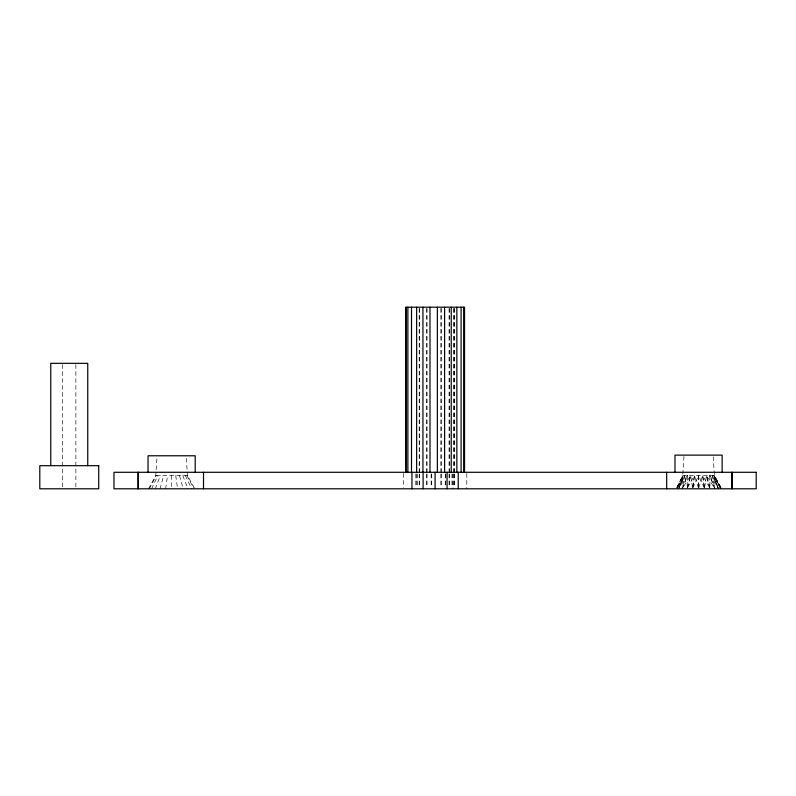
<?xml version="1.0" encoding="UTF-8"?>
<svg xmlns="http://www.w3.org/2000/svg" width="796" height="796" viewBox="0 0 796 796"><rect width="100%" height="100%" fill="white"/><g stroke="black" fill="none" stroke-linecap="round" stroke-linejoin="round"><path stroke-width="0.6" stroke-dasharray="3.98 2.98" d="M683.963 456.327L682.719 475.59L676.948 488.794L683.257 475.59L678.63 488.794L684.839 475.59L682.341 488.794L687.356 475.59L687.147 488.794L690.639 475.59L692.739 488.794L694.46 475.59L698.729 488.794L698.57 475.59L692.43 488.794L694.46 475.59L686.868 488.794L690.639 475.59L682.769 487.779M148.504 488.794L155.767 475.59L156.921 458.257M165.638 488.794L167.518 475.59M160.056 488.794L163.687 475.59M155.27 488.794L160.404 475.59M682.112 488.794L687.356 475.59L678.471 488.794L684.839 475.59L676.859 488.794L683.257 475.59L676.112 488.794L682.719 475.59L714.41 475.59L721.673 488.794L713.873 475.59L718.499 488.794L712.291 475.59L714.798 488.794L709.773 475.59L709.982 488.794L706.49 475.59L704.39 488.794L702.669 475.59L698.4 488.794L698.57 475.59L704.709 488.794L702.669 475.59L710.261 488.794L706.49 475.59L715.027 488.794L709.773 475.59L718.659 488.794L712.291 475.59L720.937 488.794L714.41 475.59L713.176 456.327M151.598 488.794L157.887 475.59M149.29 488.794L156.305 475.59M155.767 475.59L187.468 475.59L194.731 488.794M186.921 475.59L193.935 488.794M185.339 475.59L191.627 488.794M182.821 475.59L187.956 488.794M179.538 475.59L183.17 488.794M175.717 475.59L177.598 488.794M186.304 458.257L187.468 475.59M466.784 473.471L466.784 488.794M454.536 308.44L454.536 472.734M454.536 473.968L454.536 487.56M453.989 308.44L453.989 472.734M453.989 473.968L453.989 487.56M453.849 308.44L453.849 472.734M453.849 473.968L453.849 488.794M452.267 473.968L452.267 487.56M451.989 473.968L451.989 488.794M449.461 308.44L449.461 472.734M449.461 473.968L449.461 487.56M449.073 308.44L449.073 472.734M449.073 473.968L449.073 487.56M445.75 473.968L445.75 487.56M445.272 473.968L445.272 487.56M441.372 308.44L441.372 472.734M441.372 473.968L441.372 487.56M440.835 308.44L440.835 472.734M440.835 473.968L440.835 487.56M431.721 473.968L431.721 487.56M431.173 473.968L431.173 487.56M427.064 308.44L427.064 472.734M427.064 473.968L427.064 487.56M426.556 308.44L426.556 472.734M426.556 473.968L426.556 487.56M419.522 308.44L419.522 472.734M419.522 473.968L419.522 487.56M419.194 308.44L419.194 472.734M419.194 473.968L419.194 487.56M417.114 473.968L417.114 487.56M416.905 473.968L416.905 487.56M415.84 473.968L415.771 487.56M403.393 473.471L403.393 487.62M171.618 475.59L171.618 488.794M75.859 364.578L75.859 488.794M62.655 364.578L62.655 487.55M720.937 488.794L713.873 475.59L720.848 488.794"/><path stroke-width="1.19" d="M732.24 472.287L732.24 488.794M731.773 472.287L731.773 488.794M722.141 472.287L722.141 455.123L674.988 455.123L674.988 472.287M666.68 472.287L666.68 488.794M464.546 472.287L464.546 307.206L405.821 307.206L405.821 472.287M463.72 307.206L463.72 472.287M461.103 307.206L461.103 472.287M458.237 472.287L458.237 488.794M456.854 307.206L456.854 472.287M451.233 307.206L451.233 472.287M447.073 472.287L447.073 488.794M444.596 307.206L444.596 472.287M437.362 307.206L437.362 472.287M435.094 472.287L435.094 488.794M429.989 307.206L429.989 472.287M423.104 472.287L423.104 488.794M422.935 307.206L422.935 472.287M416.646 307.206L416.646 472.287M411.94 472.287L411.94 488.794M411.512 307.206L411.512 472.287M407.87 307.206L407.87 472.287M405.93 307.206L405.93 472.287M203.507 472.287L203.507 488.794M195.199 472.287L195.199 455.78L148.036 455.78L148.036 472.287M138.404 472.287L138.404 488.794M137.937 472.287L137.937 488.794M87.749 465.68L87.749 363.334L50.765 363.334L50.765 465.68M98.714 465.68L39.8 465.68L39.8 488.794L98.714 488.794L98.714 465.68M756.2 472.287L113.977 472.287L113.977 488.794L756.2 488.794L756.2 472.287"/></g></svg>
